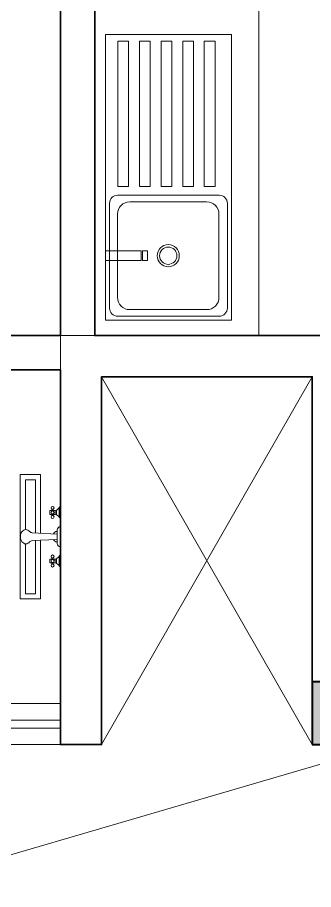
# Model space of a CAD drawing. Header units: millimetres. Extents: x 0 to 125073, y 0 to 71249.
# Drawn here: x 68447 to 69529, y 37194 to 40382 of the extents above; entities that cross this region are included whole.
import ezdxf
from ezdxf.lldxf.tags import DXFTag

# ---------------------------------------------------------------- set-up
doc = ezdxf.new("R2010")
doc.units = ezdxf.units.MM
doc.linetypes.add('DASH', pattern=[1, 0.5, -0.5])
doc.layers.add('DA_BUILDING LINE', color=7, linetype='Continuous', lineweight=9, true_color=0xdb0000)
doc.layers.add('DA_FURNITURE', color=7, linetype='Continuous', lineweight=5, true_color=0x666666)
for name, color, linetype, lineweight in [('DA_CARPET AREA RERA', 30, 'Continuous', 9), ('DA_COLUMN', 40, 'Continuous', 40), ('DA_COLUMN HATCH', 251, 'Continuous', 0), ('DA_DOTTED LINES', 8, 'DASH', 5), ('DA_WALL', 7, 'Continuous', 35), ('DA_WINDOW', 4, 'Continuous', 9)]:
    doc.layers.add(name, color=color, linetype=linetype, lineweight=lineweight)
tags = doc.linetypes.add('( Hidden )', pattern=[0.375, 0.25, -0.125]).pattern_tags.tags
tags[6:7] = [DXFTag(74, 4), DXFTag(75, 0), DXFTag(340, '0'), DXFTag(46, 1.0), DXFTag(50, 0.0), DXFTag(44, 0.0), DXFTag(45, 0.0)]
tags[4:5] = [DXFTag(74, 4), DXFTag(75, 0), DXFTag(340, '0'), DXFTag(46, 1.0), DXFTag(50, 0.0), DXFTag(44, 0.0), DXFTag(45, 0.0)]

# ---------------------------------------------------------------- blocks, each defined once
blk = doc.blocks.new('GSHGJSDFGJ')
at = {"layer": 'DA_BUILDING LINE', "linetype": '( Hidden )', "ltscale": 500}
blk.add_lwpolyline([(-27933.6, 82306.5), (-29713.6, 82306.5), (-29713.6, 78051.5), (-31518.6, 78051.5), (-31518.6, 79396.5), (-32288.6, 79396.5), (-32288.6, 78051.5), (-34663.6, 78051.5), (-34663.6, 77051.5)], dxfattribs=at)
blk = doc.blocks.new('tap')
at = {"layer": 'DA_FURNITURE'}
for p, q in [((-0.1835, -0.2062), (-0.1835, -0.1402)), ((-0.1835, -0.2062), (-0.1835, -0.1402)), ((-0.1775, -0.1944), (-0.1775, -0.1519)), ((-0.1775, -0.1944), (-0.1775, -0.1519)), ((-0.1505, -0.1642), (-0.1505, -0.1582)), ((-0.1505, -0.1642), (-0.1505, -0.1582)), ((-0.1445, -0.1642), (-0.1445, -0.1582)), ((-0.1445, -0.1642), (-0.1445, -0.1582)), ((-0.1655, -0.1616), (-0.1655, -0.1845)), ((-0.1655, -0.1616), (-0.1655, -0.1845)), ((-0.1355, -0.1642), (-0.1595, -0.1642)), ((-0.1595, -0.1642), (-0.1595, -0.1822)), ((-0.1355, -0.1642), (-0.1595, -0.1642)), ((-0.1595, -0.1642), (-0.1595, -0.1822)), ((-0.1595, -0.1822), (-0.1355, -0.1822)), ((-0.1595, -0.1822), (-0.1355, -0.1822)), ((-0.1505, -0.1822), (-0.1505, -0.1882)), ((-0.1505, -0.1822), (-0.1505, -0.1882)), ((-0.1445, -0.1822), (-0.1445, -0.1882)), ((-0.1445, -0.1822), (-0.1445, -0.1882)), ((-0.1355, -0.1822), (-0.1355, -0.1642)), ((-0.1355, -0.1822), (-0.1355, -0.1642)), ((-0.1835, -0.331), (-0.1835, -0.2374)), ((-0.1835, -0.331), (-0.1835, -0.2374)), ((-0.1679, -0.3154), (-0.1679, -0.253)), ((-0.1679, -0.3154), (-0.1679, -0.253)), ((-0.0541, -0.2665), (-0.1679, -0.2721)), ((-0.0541, -0.2665), (-0.1679, -0.2721)), ((-0.1679, -0.2962), (-0.0541, -0.3018)), ((-0.1679, -0.2962), (-0.0541, -0.3018)), ((-0.1835, -0.4282), (-0.1835, -0.3622)), ((-0.1835, -0.4282), (-0.1835, -0.3622)), ((-0.1775, -0.4164), (-0.1775, -0.3739)), ((-0.1775, -0.4164), (-0.1775, -0.3739)), ((-0.1655, -0.3836), (-0.1655, -0.4065)), ((-0.1655, -0.3836), (-0.1655, -0.4065)), ((-0.1355, -0.3862), (-0.1595, -0.3862)), ((-0.1595, -0.3862), (-0.1595, -0.4042)), ((-0.1355, -0.3862), (-0.1595, -0.3862)), ((-0.1595, -0.3862), (-0.1595, -0.4042)), ((-0.1505, -0.3862), (-0.1505, -0.3802)), ((-0.1505, -0.3862), (-0.1505, -0.3802)), ((-0.1445, -0.3862), (-0.1445, -0.3802)), ((-0.1445, -0.3862), (-0.1445, -0.3802)), ((-0.1355, -0.4042), (-0.1355, -0.3862)), ((-0.1355, -0.4042), (-0.1355, -0.3862)), ((-0.1595, -0.4042), (-0.1355, -0.4042)), ((-0.1595, -0.4042), (-0.1355, -0.4042)), ((-0.1505, -0.4042), (-0.1505, -0.4102)), ((-0.1505, -0.4042), (-0.1505, -0.4102)), ((-0.1445, -0.4042), (-0.1445, -0.4102)), ((-0.1445, -0.4042), (-0.1445, -0.4102))]:
    blk.add_line(p, q, dxfattribs=at)
for points in [[(-0.0928, -0.2684), (-0.0928, 0), (0, 0), (0, -0.5683), (-0.0928, -0.5683), (-0.0928, -0.2999)], [(-0.0692, -0.2672), (-0.0692, -0.0237), (-0.0236, -0.0237), (-0.0236, -0.2515)], [(-0.0236, -0.3169), (-0.0236, -0.5446), (-0.0692, -0.5446), (-0.0692, -0.3011)]]:
    blk.add_lwpolyline(points, dxfattribs=at)
for centre in [(-0.1475, -0.1522), (-0.1475, -0.1522), (-0.1475, -0.1732), (-0.1475, -0.1732), (-0.1475, -0.1942), (-0.1475, -0.1942), (-0.1475, -0.3742), (-0.1475, -0.3742), (-0.1475, -0.3952), (-0.1475, -0.3952), (-0.1475, -0.4162), (-0.1475, -0.4162)]:
    blk.add_circle(centre, 0.00671, dxfattribs=at)
for centre, radius, start, end in [((-0.1505, -0.1312), 0.0342, 195.2551, 254.7449), ((-0.1505, -0.1312), 0.0342, 195.2551, 254.7449), ((-0.1505, -0.2152), 0.0342, 105.2551, 164.7449), ((-0.1505, -0.2152), 0.0342, 105.2551, 164.7449), ((-0.1899, -0.2593), 0.0229, 16.1502, 73.8498), ((-0.1899, -0.2593), 0.0229, 16.1502, 73.8498), ((-0.1674, -0.2766), 0.0165, 18.5395, 91.7649), ((-0.1674, -0.2766), 0.0165, 18.5395, 91.7649), ((-0.0581, -0.2424), 0.0244, 279.6247, 312.4678), ((-0.0581, -0.2424), 0.0244, 279.6247, 312.4678), ((-0.0209, -0.2769), 0.0265, 119.848, 141.5659), ((-0.0209, -0.2769), 0.0265, 119.848, 141.5659), ((-0.0247, -0.2702), 0.0188, 90, 119.848), ((-0.0247, -0.2702), 0.0188, 90, 119.848), ((-0.0247, -0.2702), 0.0188, 60.152, 90), ((-0.0247, -0.2702), 0.0188, 60.152, 90), ((-0.0286, -0.2769), 0.0265, 35.8238, 60.152), ((-0.0286, -0.2769), 0.0265, 35.8238, 60.152), ((-0.0346, -0.2813), 0.034, 16.6468, 35.8238), ((-0.0346, -0.2813), 0.034, 16.6468, 35.8238), ((-0.0442, -0.2842), 0.044, 0, 16.6468), ((-0.0442, -0.2842), 0.044, 0, 16.6468), ((-0.1899, -0.309), 0.0229, 286.1502, 343.8498), ((-0.1899, -0.309), 0.0229, 286.1502, 343.8498), ((-0.1674, -0.2917), 0.0165, 268.2351, 341.4605), ((-0.1674, -0.2917), 0.0165, 268.2351, 341.4605), ((-0.0581, -0.3259), 0.0244, 47.5322, 80.3753), ((-0.0581, -0.3259), 0.0244, 47.5322, 80.3753), ((-0.0209, -0.2914), 0.0265, 218.4341, 240.152), ((-0.0209, -0.2914), 0.0265, 218.4341, 240.152), ((-0.0247, -0.2981), 0.0188, 240.152, 270), ((-0.0247, -0.2981), 0.0188, 240.152, 270), ((-0.0247, -0.2981), 0.0188, 270, 299.848), ((-0.0247, -0.2981), 0.0188, 270, 299.848), ((-0.0286, -0.2914), 0.0265, 299.848, 324.1762), ((-0.0286, -0.2914), 0.0265, 299.848, 324.1762), ((-0.0346, -0.287), 0.034, 324.1762, 343.3532), ((-0.0346, -0.287), 0.034, 324.1762, 343.3532), ((-0.0442, -0.2842), 0.044, 343.3532, 360), ((-0.0442, -0.2842), 0.044, 343.3532, 360), ((-0.1505, -0.3532), 0.0342, 195.2551, 254.7449), ((-0.1505, -0.3532), 0.0342, 195.2551, 254.7449), ((-0.1505, -0.4372), 0.0342, 105.2551, 164.7449), ((-0.1505, -0.4372), 0.0342, 105.2551, 164.7449)]:
    blk.add_arc(centre, radius, start, end, dxfattribs=at)
blk = doc.blocks.new('t5r7ui68')
at = {"layer": 'DA_FURNITURE'}
for p, q in [((3503.2333, 922.1039), (3502.1892, 922.1039)), ((3502.1892, 922.1039), (3502.1892, 921.6432)), ((3503.2333, 921.6432), (3503.2333, 922.1039)), ((3502.2042, 922.059), (3502.2042, 921.6882)), ((3502.6164, 922.0889), (3502.2341, 922.0889)), ((3502.2732, 922.0598), (3502.5773, 922.0598)), ((3502.6463, 921.6882), (3502.6463, 922.059)), ((3502.2282, 921.734), (3502.2282, 922.0149)), ((3502.6223, 922.0149), (3502.6223, 921.734)), ((3502.5773, 921.689), (3502.2732, 921.689)), ((3502.2341, 921.6582), (3502.6164, 921.6582)), ((3502.1892, 921.6432), (3503.2333, 921.6432))]:
    blk.add_line(p, q, dxfattribs=at)
at = {"layer": 'DA_FURNITURE', "ltscale": 2}
for points in [[(3502.4076, 921.9732), (3502.4076, 922.1039), (3502.4429, 922.1039), (3502.4429, 921.9732)], [(3502.4429, 921.9503), (3502.4429, 921.9689), (3502.4076, 921.9689), (3502.4076, 921.9503)]]:
    blk.add_lwpolyline(points, close=True, dxfattribs=at)
at = {"layer": 'DA_FURNITURE'}
for points in [[(3503.2099, 922.0191), (3503.2099, 922.0586), (3502.6789, 922.0586), (3502.6789, 922.0191)], [(3503.2099, 921.9401), (3503.2099, 921.9796), (3502.6789, 921.9796), (3502.6789, 921.9401)], [(3503.2099, 921.8611), (3503.2099, 921.9006), (3502.6789, 921.9006), (3502.6789, 921.8611)], [(3503.2099, 921.7822), (3503.2099, 921.8216), (3502.6789, 921.8216), (3502.6789, 921.7822)], [(3503.2099, 921.7032), (3503.2099, 921.7427), (3502.6789, 921.7427), (3502.6789, 921.7032)]]:
    blk.add_lwpolyline(points, close=True, dxfattribs=at)
for radius in [0.0405, 0.0315]:
    blk.add_circle((3502.4253, 921.8744), radius, dxfattribs=at)
for centre, radius, start, end in [((3502.2341, 922.059), 0.03, 90, 180), ((3502.2732, 922.0149), 0.045, 90, 180), ((3502.5773, 922.0149), 0.045, 0, 90), ((3502.6164, 922.059), 0.03, 0, 90), ((3502.2732, 921.734), 0.045, 180, 270), ((3502.5773, 921.734), 0.045, 270, 0), ((3502.2341, 921.6882), 0.03, 180, 270), ((3502.6164, 921.6882), 0.03, 270, 0)]:
    blk.add_arc(centre, radius, start, end, dxfattribs=at)
blk = doc.blocks.new('SRAFGADFGDFG')
at = {"layer": 'DA_FURNITURE'}
blk.add_lwpolyline([(-31713.6, 81996.5), (-31713.6, 79546.5), (-32313.6, 79546.5), (-32313.6, 81996.5)], close=True, dxfattribs=at)
at = {"layer": 'DA_FURNITURE', "lineweight": 9, "xscale": 1000.000000000011, "yscale": 1000.000000000011, "zscale": 1000.000000000011, "rotation": 90}
blk.add_blockref('t5r7ui68', (889829.7, -3422586.7, 0.1), dxfattribs=at)
at = {"layer": 'DA_FURNITURE', "xscale": 800.0000000000316, "yscale": 800.0000000000316, "zscale": 800.0000000000316, "rotation": 180}
blk.add_blockref('tap', (-32585.4, 78584.2), dxfattribs=at)
blk = doc.blocks.new('14TH 2')
at = {"layer": 'DA_CARPET AREA RERA'}
blk.add_lwpolyline([(6319.6477, 1262.8521), (6319.6477, 1264.1521), (6322.0227, 1264.1521), (6322.0227, 1265.3721), (6322.0227, 1265.4971), (6323.0927, 1265.4971), (6323.0927, 1265.3471), (6324.5977, 1265.3471), (6324.5977, 1268.8471), (6322.0227, 1268.8471), (6322.0227, 1269.5521), (6322.1727, 1269.5521), (6322.1727, 1270.6121), (6316.0927, 1270.6121), (6316.0927, 1267.5621), (6316.2427, 1267.5621), (6316.2427, 1265.9471), (6316.0927, 1265.9471), (6316.0927, 1262.977)], dxfattribs=at)
at = {"layer": 'DA_DOTTED LINES', "linetype": '( Hidden )', "ltscale": 300}
for p, q in [((6322.1727, 1264.0021), (6322.9427, 1265.3471)), ((6322.9427, 1264.0021), (6322.1727, 1265.3471)), ((6319.7977, 1263.0021), (6323.2177, 1264.0021))]:
    blk.add_line(p, q, dxfattribs=at)
at = {"layer": 'DA_WALL'}
blk.add_lwpolyline([(6322.9427, 1264.2321), (6322.9427, 1265.3471), (6322.1727, 1265.3471), (6322.1727, 1264.0021), (6322.0227, 1264.0021), (6322.0227, 1265.3721), (6319.6477, 1265.3721), (6319.6477, 1265.4971), (6322.0227, 1265.4971), (6322.0227, 1267.9471), (6322.1477, 1267.9471), (6322.1477, 1265.4971), (6323.0927, 1265.4971), (6323.1977, 1265.4971), (6323.1977, 1265.3471), (6323.0927, 1265.3471), (6323.0927, 1264.2321)], close=True, dxfattribs=at)
at = {"layer": 'DA_WINDOW'}
for points in [[(6322.0227, 1264.0021), (6322.0227, 1264.1521), (6321.2727, 1264.1521), (6321.2727, 1264.0021)], [(6322.0227, 1264.0621), (6321.2727, 1264.0621), (6321.2727, 1264.0921), (6322.0227, 1264.0921)]]:
    blk.add_lwpolyline(points, close=True, dxfattribs=at)
blk = doc.blocks.new('SDFHSDFGN')
at = {"layer": 'DA_COLUMN HATCH', "true_color": 0x636466}
h = blk.add_hatch(color=251, dxfattribs=at)
h.dxf.hatch_style = 1
h.paths.add_polyline_path([(-37688.6, 97346.5), (-37688.6, 97576.5), (-38888.6, 97576.5), (-38888.6, 97346.5)])
h.paths.add_polyline_path([(-31373.6, 96376.5), (-31143.6, 96376.5), (-31143.6, 97576.5), (-31373.6, 97576.5)])
h.paths.add_polyline_path([(-27778.6, 97036.5), (-27548.6, 97036.5), (-27548.6, 98236.5), (-27778.6, 98236.5)])
h.paths.add_polyline_path([(-24578.6, 97336.5), (-24348.6, 97336.5), (-24348.6, 98236.5), (-24578.6, 98236.5)])
h.paths.add_polyline_path([(-19333.6, 98536.5), (-19333.6, 97336.5), (-19103.6, 97336.5), (-19103.6, 98536.5)])
h.paths.add_polyline_path([(-13063.6, 97336.5), (-12833.6, 97336.5), (-12833.6, 98536.5), (-13063.6, 98536.5)])
h.paths.add_polyline_path([(-11543.6, 97636.5), (-11313.6, 97636.5), (-11313.6, 98536.5), (-11543.6, 98536.5)])
h.paths.add_polyline_path([(-8908.6, 94991.5), (-7708.6, 94991.5), (-7708.6, 94761.5), (-8908.6, 94761.5)])
h.paths.add_polyline_path([(-13063.6, 91111.5), (-12833.6, 91111.5), (-12833.6, 92311.5), (-13063.6, 92311.5)])
h.paths.add_polyline_path([(-19333.6, 91111.5), (-19103.6, 91111.5), (-19103.6, 92311.5), (-19333.6, 92311.5)])
h.paths.add_polyline_path([(-5998.6, 91111.5), (-5258.6, 91111.5), (-5258.6, 91341.5), (-5998.6, 91341.5)])
h.paths.add_polyline_path([(-1283.6, 91111.5), (-383.6, 91111.5), (-383.6, 91341.5), (-1283.6, 91341.5)])
h.paths.add_polyline_path([(2171.4, 90061.5), (2171.4, 91261.5), (1941.4, 91261.5), (1941.4, 90061.5)])
h.paths.add_polyline_path([(4621.4, 90061.5), (5821.4, 90061.5), (5821.4, 90291.5), (4621.4, 90291.5)])
h.paths.add_polyline_path([(4621.4, 95111.5), (5821.4, 95111.5), (5821.4, 95341.5), (4621.4, 95341.5)])
h.paths.add_polyline_path([(4621.4, 98611.5), (5821.4, 98611.5), (5821.4, 98841.5), (4621.4, 98841.5)])
h.paths.add_polyline_path([(-39638.6, 89246.5), (-38138.6, 89246.5), (-38138.6, 89476.5), (-39638.6, 89476.5)])
h.paths.add_polyline_path([(-31143.6, 92421.5), (-31143.6, 92651.5), (-32343.6, 92651.5), (-32343.6, 92421.5)])
h.paths.add_polyline_path([(-31513.6, 86346.5), (-29713.6, 86346.5), (-29713.6, 86576.5), (-31513.6, 86576.5)])
h.paths.add_polyline_path([(-31513.6, 82896.5), (-29713.6, 82896.5), (-29713.6, 83126.5), (-31513.6, 83126.5)])
h.paths.add_polyline_path([(-31518.6, 78051.5), (-30518.6, 78051.5), (-30518.6, 78281.5), (-31518.6, 78281.5)])
h.paths.add_polyline_path([(-32143.6, 76821.5), (-31143.6, 76821.5), (-31143.6, 77051.5), (-32143.6, 77051.5)])
h.paths.add_polyline_path([(-31893.6, 71896.5), (-31893.6, 72126.5), (-33093.6, 72126.5), (-33093.6, 71896.5)])
h.paths.add_polyline_path([(-37688.6, 71896.5), (-37688.6, 72126.5), (-38888.6, 72126.5), (-38888.6, 71896.5)])
h.paths.add_polyline_path([(-38438.6, 76796.5), (-38438.6, 77026.5), (-39638.6, 77026.5), (-39638.6, 76796.5)])
h.paths.add_polyline_path([(-38138.6, 79996.5), (-38138.6, 80226.5), (-39638.6, 80226.5), (-39638.6, 79996.5)])
h.paths.add_polyline_path([(-38438.6, 92446.5), (-38438.6, 92676.5), (-39638.6, 92676.5), (-39638.6, 92446.5)])
h.paths.add_polyline_path([(-31518.6, 91422), (-31288.6, 91422), (-31288.6, 89927), (-31518.6, 89927)])
h.paths.add_polyline_path([(-20908.6, 91111.5), (-20678.6, 91111.5), (-20678.6, 89881.5), (-20908.6, 89881.5)])
h.paths.add_polyline_path([(-11313.6, 92011.5), (-11313.6, 91111.5), (-11543.6, 91111.5), (-11543.6, 92011.5)])
h.paths.add_polyline_path([(1941.4, 97316.5), (2171.4, 97316.5), (2171.4, 98841.5), (1941.4, 98841.5)])
at = {"layer": 'DA_COLUMN'}
blk.add_lwpolyline([(-31518.6, 78051.5), (-30518.6, 78051.5), (-30518.6, 78281.5), (-31518.6, 78281.5)], close=True, dxfattribs=at)

msp = doc.modelspace()

# ---------------------------------------------------------------- block references
msp.add_blockref('SDFHSDFGN', (101042.8, -40327.5))
at = {"color": 1}
msp.add_blockref('SRAFGADFGDFG', (101042.8, -40327.5), dxfattribs=at)
at = {"layer": 'DA_BUILDING LINE'}
msp.add_blockref('GSHGJSDFGJ', (101042.8, -40327.5), dxfattribs=at)
at = {"layer": 'DA_WALL', "xscale": 1000, "yscale": 1000, "zscale": 1000}
msp.add_blockref('14TH 2', (-6253418.5, -1226278.1), dxfattribs=at)

doc.saveas('drawing.dxf')
